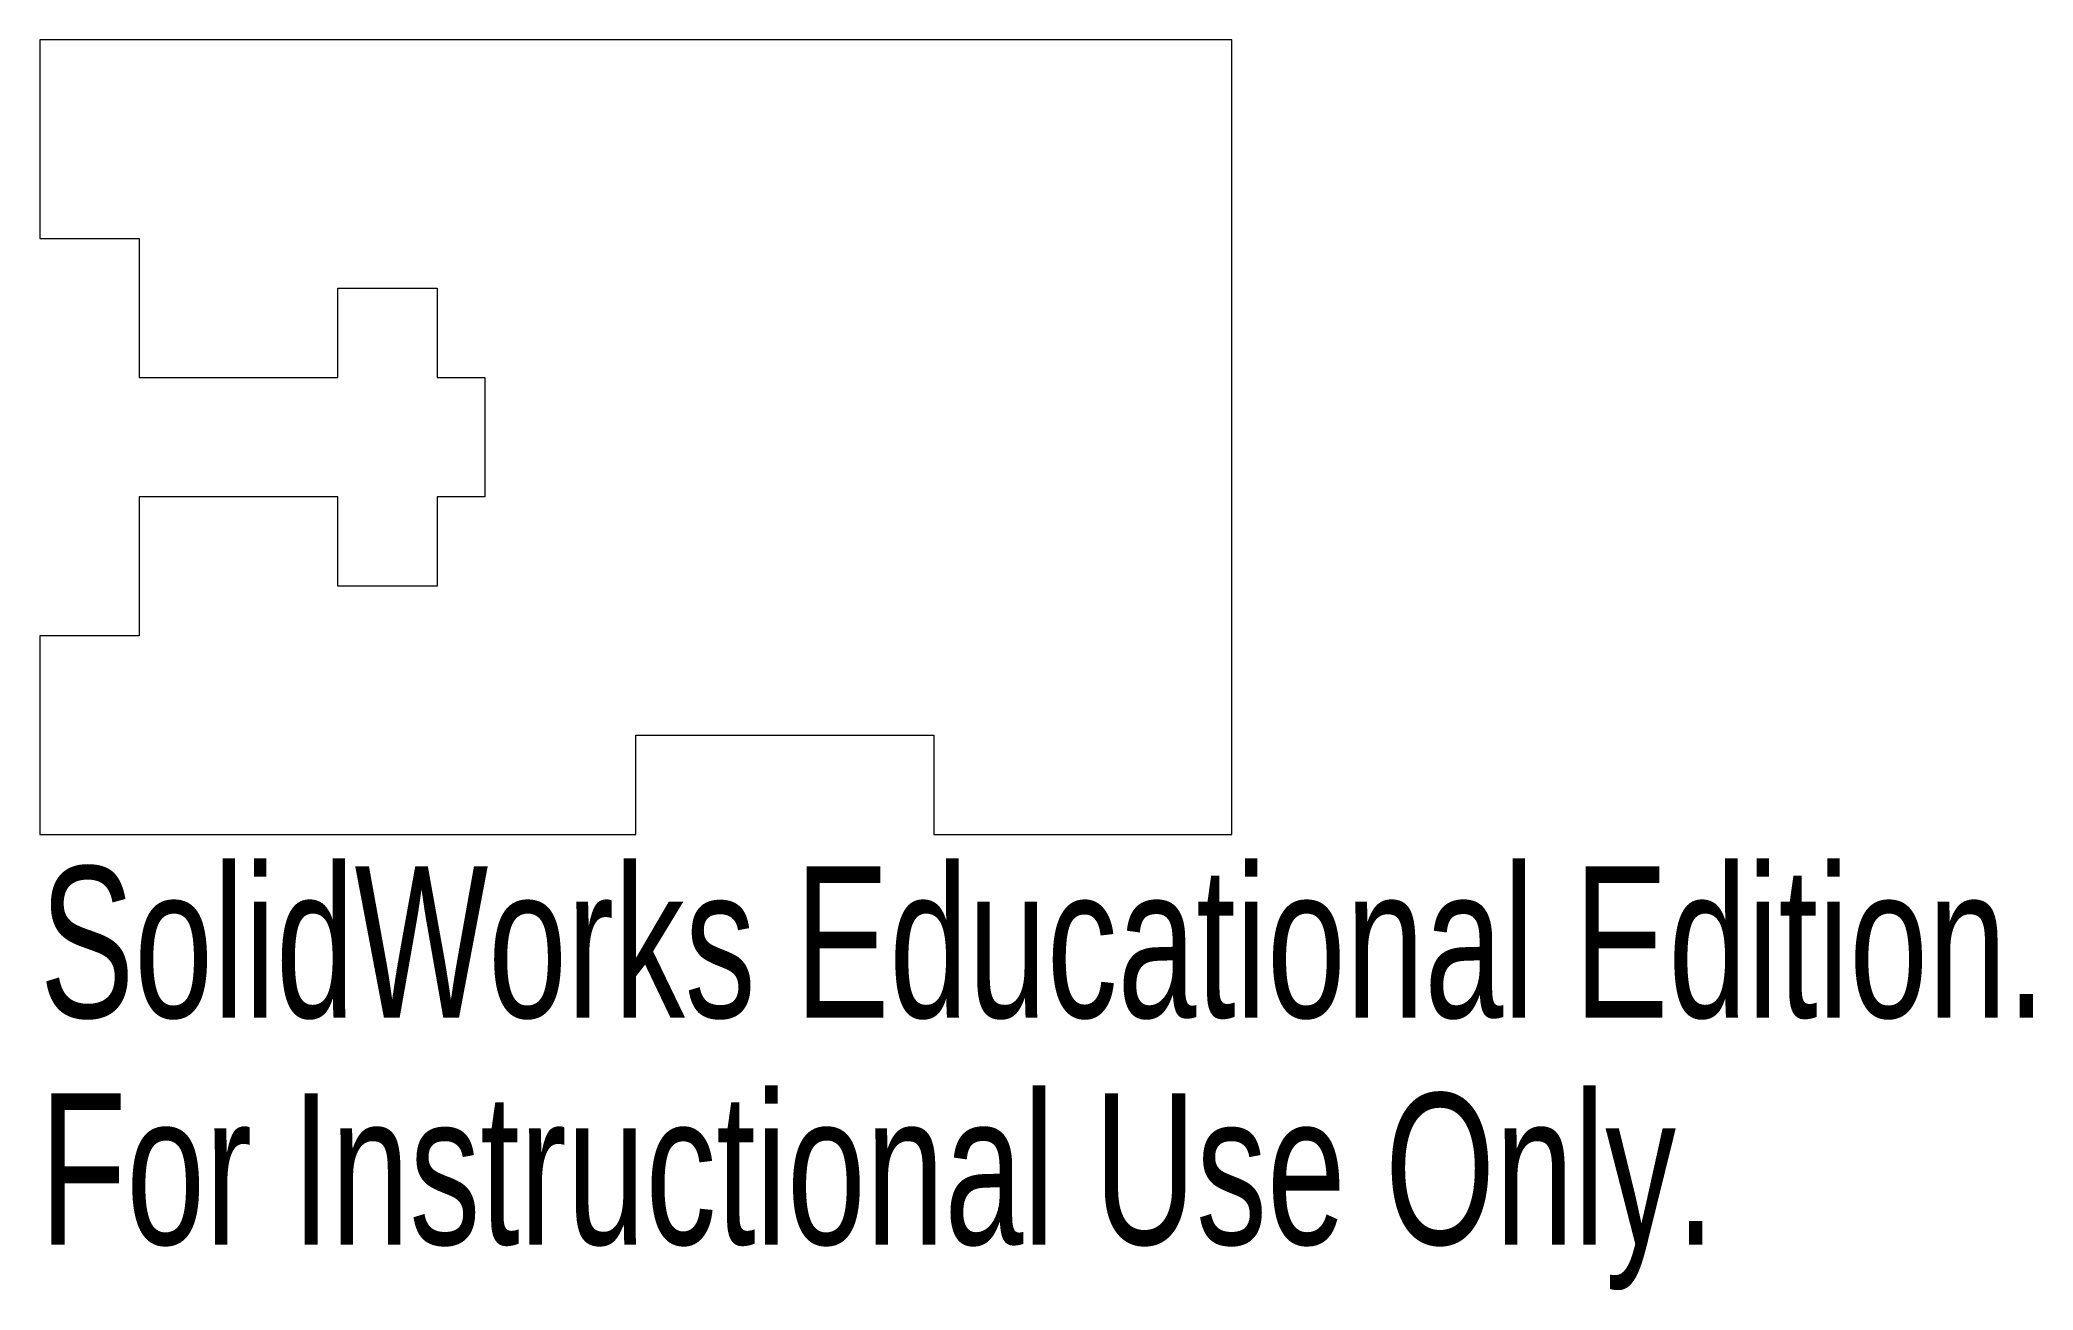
# Model space of a CAD drawing. Header units: inches. Extents: x -0.75 to 1.76, y -1.07 to 0.5.
import ezdxf

# ---------------------------------------------------------------- set-up
doc = ezdxf.new("R2010")
doc.units = ezdxf.units.IN
doc.header["$MEASUREMENT"] = 0
doc.styles.add('SLDTEXTSTYLE0', font='TXT', dxfattribs={"width": 0.7})

msp = doc.modelspace()

# ---------------------------------------------------------------- linework, layer by layer
at = {"color": 7, "linetype": 'Continuous', "lineweight": 15}
for p, q in [((-0.75, 0.5), (-0.75, 0.25)), ((0.75, 0.5), (-0.75, 0.5)), ((0.75, -0.5), (0.75, 0.5)), ((-0.75, 0.25), (-0.625, 0.25)), ((-0.625, 0.25), (-0.625, 0.075)), ((-0.375, 0.075), (-0.375, 0.1875)), ((-0.375, 0.1875), (-0.25, 0.1875)), ((-0.25, 0.1875), (-0.25, 0.075)), ((-0.625, 0.075), (-0.375, 0.075)), ((-0.25, 0.075), (-0.19, 0.075)), ((-0.19, 0.075), (-0.19, -0.075)), ((-0.375, -0.075), (-0.625, -0.075)), ((-0.625, -0.075), (-0.625, -0.25)), ((-0.375, -0.1875), (-0.375, -0.075)), ((-0.19, -0.075), (-0.25, -0.075)), ((-0.25, -0.075), (-0.25, -0.1875)), ((-0.25, -0.1875), (-0.375, -0.1875)), ((-0.625, -0.25), (-0.75, -0.25)), ((-0.75, -0.25), (-0.75, -0.5)), ((0, -0.5), (0, -0.375)), ((0, -0.375), (0.375, -0.375)), ((0.375, -0.375), (0.375, -0.5)), ((-0.75, -0.5), (0, -0.5)), ((0.375, -0.5), (0.75, -0.5))]:
    msp.add_line(p, q, dxfattribs=at)

# ---------------------------------------------------------------- texts
at = {"color": 7, "linetype": 'Continuous', "char_height": 0.1903, "attachment_point": 1, "style": 'SLDTEXTSTYLE0'}
for s, insert in [('SolidWorks Educational Edition.', (-0.75, -0.5401)), ('For Instructional Use Only.', (-0.75, -0.8256))]:
    msp.add_mtext(s, dxfattribs=dict(at, insert=insert))

doc.saveas('drawing.dxf')
